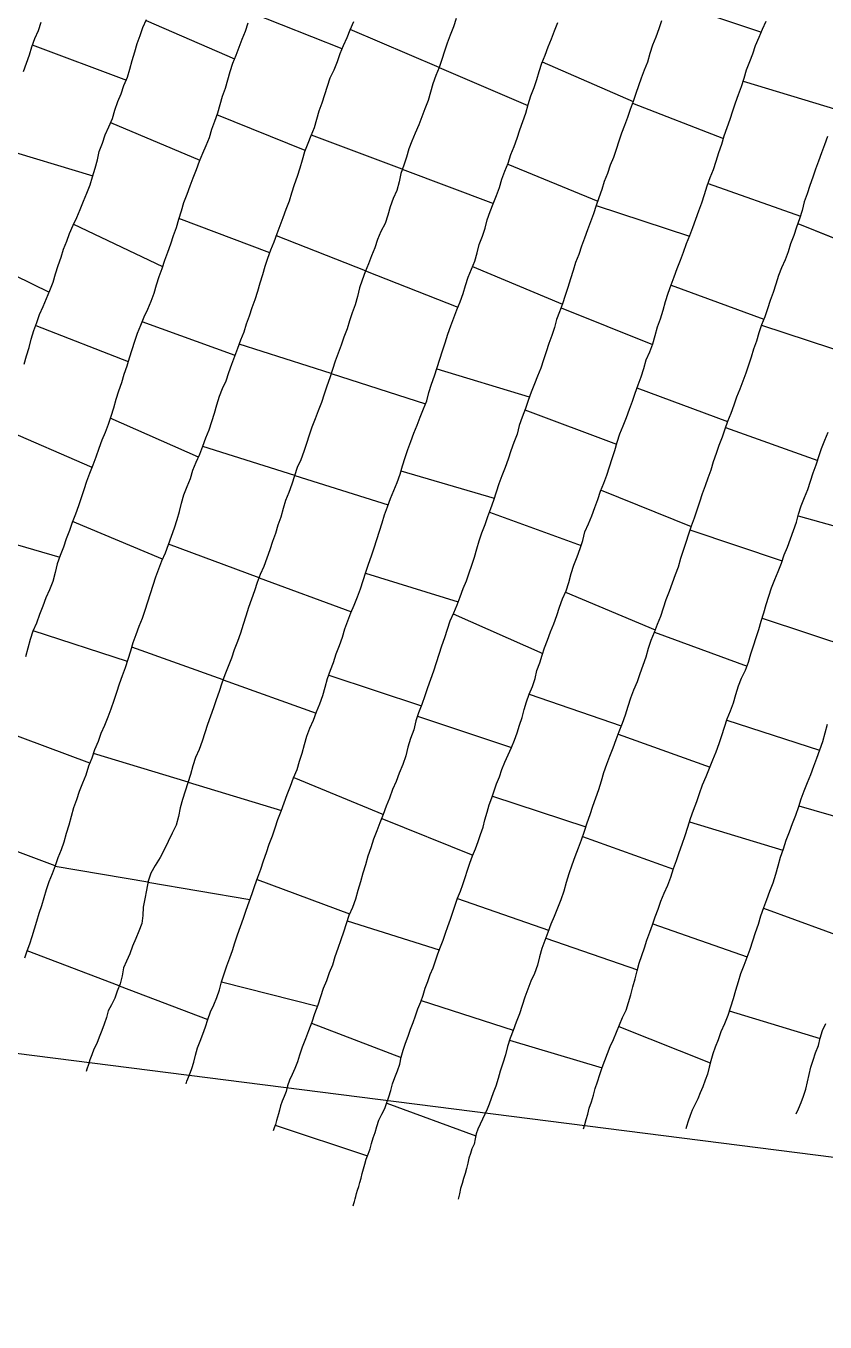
# Model space of a CAD drawing. Extents: x 703186 to 703989, y 1560402 to 1561368.
# Drawn here: x 703588.8 to 703625.7, y 1560425.4 to 1560485.3 of the extents above; entities that cross this region are included whole.
import ezdxf

# ---------------------------------------------------------------- set-up
doc = ezdxf.new("R2010")
doc.units = 0
for name, color, linetype in [('10124_2002_REAL', 30, 'Continuous'), ('AGROCAD PLL', 7, 'Continuous'), ('PANTE_2002', 7, 'Continuous')]:
    doc.layers.add(name, color=color, linetype=linetype)

msp = doc.modelspace()

# ---------------------------------------------------------------- linework, layer by layer
at = {"layer": '10124_2002_REAL'}
for points in [[(703588.7122, 1560469.6399), (703588.8201, 1560470.0247), (703588.9357, 1560470.4089), (703589.032, 1560470.7999), (703589.1473, 1560471.1958), (703589.2933, 1560471.571), (703589.4201, 1560471.9436), (703589.5756, 1560472.3132), (703589.7379, 1560472.676), (703589.8892, 1560473.054), (703590.0429, 1560473.4314), (703590.1549, 1560473.8151), (703590.2817, 1560474.201), (703590.4059, 1560474.5883), (703590.5243, 1560474.9546), (703590.6711, 1560475.3188), (703590.7959, 1560475.684), (703590.9618, 1560476.0566), (703591.1358, 1560476.4219), (703591.2929, 1560476.7894), (703591.4422, 1560477.1723), (703591.6023, 1560477.5426), (703591.7455, 1560477.9175), (703591.8659, 1560478.2946), (703591.9861, 1560478.6864), (703592.0971, 1560479.0733), (703592.1722, 1560479.4615), (703592.3269, 1560479.8512), (703592.4487, 1560480.2298), (703592.6096, 1560480.599), (703592.7749, 1560480.9902), (703592.8904, 1560481.3712), (703593.0215, 1560481.7659), (703593.1824, 1560482.1288), (703593.3121, 1560482.501), (703593.4817, 1560482.8875), (703593.5845, 1560483.2684), (703593.692, 1560483.6565), (703593.8169, 1560484.054), (703593.921, 1560484.4414), (703594.0517, 1560484.8108), (703594.1848, 1560485.1802), (703594.3458, 1560485.5509)], [(703608.639, 1560485.5949), (703608.5172, 1560485.2129), (703608.3691, 1560484.8356), (703608.2262, 1560484.4544), (703608.1058, 1560484.0871), (703607.9883, 1560483.7126), (703607.8603, 1560483.3385), (703607.7016, 1560482.9683), (703607.5605, 1560482.5867), (703607.4646, 1560482.2026), (703607.3521, 1560481.8129), (703607.2054, 1560481.4359), (703607.0597, 1560481.0688), (703606.9159, 1560480.6888), (703606.7501, 1560480.3092), (703606.5929, 1560479.9431), (703606.4602, 1560479.5808), (703606.3533, 1560479.2027), (703606.2267, 1560478.828), (703606.0866, 1560478.4537), (703606.0167, 1560478.0677), (703605.8992, 1560477.6658), (703605.7408, 1560477.2854), (703605.605, 1560476.9097), (703605.4882, 1560476.5235), (703605.3605, 1560476.1373), (703605.1656, 1560475.7719), (703605.0165, 1560475.4026), (703604.8944, 1560475.0204), (703604.7425, 1560474.6468), (703604.5915, 1560474.2812), (703604.445, 1560473.9093), (703604.3099, 1560473.5307), (703604.1899, 1560473.1624), (703604.0848, 1560472.7719), (703603.9893, 1560472.3851), (703603.8501, 1560472.0196), (703603.7253, 1560471.6438), (703603.613, 1560471.271), (703603.4635, 1560470.8984), (703603.3348, 1560470.5234), (703603.1941, 1560470.1493), (703603.0532, 1560469.7806), (703602.9333, 1560469.404), (703602.8108, 1560469.022), (703602.6794, 1560468.6358), (703602.5547, 1560468.2608), (703602.4249, 1560467.877), (703602.2806, 1560467.4931), (703602.1342, 1560467.1207), (703601.9877, 1560466.7426), (703601.8531, 1560466.3663), (703601.739, 1560465.9863), (703601.6119, 1560465.6164), (703601.4694, 1560465.2356), (703601.3055, 1560464.8751), (703601.1856, 1560464.4925), (703601.0657, 1560464.1098), (703600.9154, 1560463.7306), (703600.7668, 1560463.3619), (703600.6551, 1560462.9807), (703600.5503, 1560462.5924), (703600.4199, 1560462.2122), (703600.3032, 1560461.8315), (703600.1607, 1560461.4618), (703600.0367, 1560461.0819), (703599.9072, 1560460.6983), (703599.767, 1560460.3107), (703599.6011, 1560459.9405), (703599.4639, 1560459.57), (703599.33, 1560459.1863), (703599.1951, 1560458.8059), (703599.0585, 1560458.4206), (703598.9309, 1560458.0164), (703598.8056, 1560457.6271), (703598.6957, 1560457.2324), (703598.5566, 1560456.8478), (703598.4004, 1560456.4695), (703598.269, 1560456.0845), (703598.1254, 1560455.6964), (703597.9668, 1560455.3072), (703597.8305, 1560454.9255), (703597.7017, 1560454.539), (703597.5735, 1560454.1621), (703597.4456, 1560453.7803), (703597.3119, 1560453.3974), (703597.1728, 1560453.0176), (703597.0406, 1560452.6365), (703596.9155, 1560452.2461), (703596.7759, 1560451.8704), (703596.6126, 1560451.4925), (703596.4882, 1560451.1051), (703596.3801, 1560450.7127), (703596.2624, 1560450.3238), (703596.142, 1560449.943), (703596.0183, 1560449.5588), (703595.9127, 1560449.169), (703595.8352, 1560448.7754), (703595.7137, 1560448.3761), (703595.5416, 1560448.0008), (703595.35, 1560447.6117), (703595.1685, 1560447.2389), (703594.9846, 1560446.8739), (703594.7585, 1560446.5072), (703594.5583, 1560446.1595), (703594.423, 1560445.7812), (703594.353, 1560445.3719), (703594.2679, 1560444.9692), (703594.1936, 1560444.5839), (703594.1785, 1560444.1947), (703594.1344, 1560443.8256), (703594.0041, 1560443.4734), (703593.8535, 1560443.1361), (703593.7122, 1560442.7815), (703593.5757, 1560442.4286), (703593.4226, 1560442.0954), (703593.2948, 1560441.7793), (703593.2264, 1560441.4181), (703593.1347, 1560441.0523), (703593.0044, 1560440.7099), (703592.8914, 1560440.387), (703592.7392, 1560440.0719), (703592.5872, 1560439.7959), (703592.498, 1560439.5011), (703592.4052, 1560439.1927), (703592.2864, 1560438.8974), (703592.1654, 1560438.5893), (703592.0521, 1560438.3014), (703591.9281, 1560438.0268), (703591.822, 1560437.7684), (703591.7353, 1560437.5417), (703591.6773, 1560437.3188), (703591.6002, 1560437.1047), (703591.564, 1560437.0076)], [(703589.4738, 1560485.42), (703589.3516, 1560485.0362), (703589.1813, 1560484.6602), (703589.0387, 1560484.2798), (703588.9361, 1560483.902), (703588.8045, 1560483.5198), (703588.6589, 1560483.1452)], [(703588.7298, 1560442.2433), (703588.843, 1560442.5722), (703588.9631, 1560442.8984), (703589.078, 1560443.2364), (703589.177, 1560443.5876), (703589.2837, 1560443.9445), (703589.4009, 1560444.3044), (703589.5223, 1560444.6604), (703589.6279, 1560445.0282), (703589.7397, 1560445.403), (703589.8574, 1560445.7777), (703590.0095, 1560446.1381), (703590.1459, 1560446.5028), (703590.2815, 1560446.872), (703590.4317, 1560447.2474), (703590.5584, 1560447.6086), (703590.6632, 1560448.0046), (703590.78, 1560448.3906), (703590.8851, 1560448.7808), (703591.0049, 1560449.1793), (703591.1337, 1560449.5562), (703591.2643, 1560449.9395), (703591.4199, 1560450.3215), (703591.5664, 1560450.6953), (703591.6948, 1560451.102), (703591.8373, 1560451.4823), (703591.9684, 1560451.8635), (703592.1307, 1560452.2448), (703592.2661, 1560452.6171), (703592.4349, 1560452.9932), (703592.5845, 1560453.3677), (703592.7205, 1560453.7431), (703592.86, 1560454.1335), (703592.9764, 1560454.512), (703593.1051, 1560454.8931), (703593.2499, 1560455.2728), (703593.3802, 1560455.6512), (703593.5028, 1560456.0271), (703593.6249, 1560456.4168), (703593.7437, 1560456.8083), (703593.8736, 1560457.1766), (703594.0189, 1560457.5523), (703594.1705, 1560457.9196), (703594.2863, 1560458.2995), (703594.4155, 1560458.6812), (703594.5434, 1560459.0616), (703594.6556, 1560459.4537), (703594.7875, 1560459.825), (703594.9228, 1560460.1937), (703595.0649, 1560460.566), (703595.2215, 1560460.9403), (703595.3691, 1560461.3231), (703595.5003, 1560461.7102), (703595.6408, 1560462.0864), (703595.772, 1560462.4737), (703595.8737, 1560462.8524), (703595.9641, 1560463.2375), (703596.0754, 1560463.6233), (703596.2232, 1560463.9979), (703596.3768, 1560464.3726), (703596.4933, 1560464.7506), (703596.6512, 1560465.1247), (703596.8153, 1560465.4942), (703596.9547, 1560465.867), (703597.0954, 1560466.2463), (703597.2398, 1560466.613), (703597.369, 1560466.9954), (703597.4836, 1560467.3844), (703597.6047, 1560467.7714), (703597.7197, 1560468.1646), (703597.867, 1560468.5215), (703598.0294, 1560468.8809), (703598.1459, 1560469.2642), (703598.2848, 1560469.6452), (703598.4274, 1560470.0168), (703598.5603, 1560470.3848), (703598.7034, 1560470.7657), (703598.8556, 1560471.1392), (703598.9622, 1560471.5014), (703599.1051, 1560471.8826), (703599.2313, 1560472.2566), (703599.3733, 1560472.6343), (703599.4958, 1560473.0215), (703599.605, 1560473.3994), (703599.7182, 1560473.7789), (703599.8294, 1560474.1651), (703599.9516, 1560474.5458), (703600.0923, 1560474.9183), (703600.2379, 1560475.3001), (703600.3889, 1560475.6737), (703600.5221, 1560476.0472), (703600.6671, 1560476.4231), (703600.8033, 1560476.8009), (703600.9492, 1560477.1786), (703601.0665, 1560477.5608), (703601.1826, 1560477.9392), (703601.3135, 1560478.3297), (703601.4481, 1560478.7061), (703601.5557, 1560479.0796), (703601.6566, 1560479.4665), (703601.8086, 1560479.8431), (703601.9578, 1560480.2024), (703602.099, 1560480.5697), (703602.2144, 1560480.9587), (703602.3161, 1560481.3382), (703602.4602, 1560481.7109), (703602.5893, 1560482.0866), (703602.7027, 1560482.4716), (703602.8298, 1560482.8645), (703603.0067, 1560483.2348), (703603.1609, 1560483.6095), (703603.2935, 1560483.9868), (703603.4395, 1560484.3575), (703603.6077, 1560484.7196), (703603.7518, 1560485.0843), (703603.9161, 1560485.4657)], [(703599.0318, 1560485.3906), (703598.905, 1560485.0024), (703598.7532, 1560484.6236), (703598.6128, 1560484.257), (703598.4768, 1560483.8877), (703598.3212, 1560483.5169), (703598.2031, 1560483.1369), (703598.0953, 1560482.7571), (703597.9752, 1560482.3714), (703597.8399, 1560482.0012), (703597.733, 1560481.6211), (703597.621, 1560481.2349), (703597.4869, 1560480.8537), (703597.3487, 1560480.4753), (703597.2379, 1560480.0994), (703597.0862, 1560479.7195), (703596.93, 1560479.3667), (703596.7793, 1560478.9942), (703596.6413, 1560478.6159), (703596.4895, 1560478.2358), (703596.3513, 1560477.8543), (703596.2116, 1560477.47), (703596.0613, 1560477.092), (703595.9525, 1560476.7065), (703595.8309, 1560476.3292), (703595.7204, 1560475.9426), (703595.5784, 1560475.564), (703595.4553, 1560475.1838), (703595.3166, 1560474.7984), (703595.1888, 1560474.426), (703595.056, 1560474.0479), (703594.9222, 1560473.6746), (703594.7947, 1560473.291), (703594.6899, 1560472.9157), (703594.5575, 1560472.5423), (703594.3937, 1560472.1631), (703594.2321, 1560471.8084), (703594.0719, 1560471.4347), (703593.9255, 1560471.0645), (703593.8045, 1560470.6909), (703593.6694, 1560470.3104), (703593.5589, 1560469.9278), (703593.441, 1560469.5559), (703593.3076, 1560469.1724), (703593.2046, 1560468.7869), (703593.062, 1560468.4016), (703592.9385, 1560468.0136), (703592.8258, 1560467.6172), (703592.7042, 1560467.2347), (703592.5784, 1560466.8627), (703592.4367, 1560466.4951), (703592.2862, 1560466.1349), (703592.1493, 1560465.7508), (703592.0187, 1560465.3572), (703591.8763, 1560464.982), (703591.716, 1560464.6081), (703591.588, 1560464.2284), (703591.4558, 1560463.8504), (703591.3301, 1560463.4764), (703591.2072, 1560463.103), (703591.069, 1560462.7196), (703590.9216, 1560462.3398), (703590.7922, 1560461.9662), (703590.6454, 1560461.5869), (703590.5194, 1560461.1991), (703590.3729, 1560460.8125), (703590.2236, 1560460.4316), (703590.1393, 1560460.0267), (703590.0255, 1560459.6189), (703589.868, 1560459.2317), (703589.7057, 1560458.8616), (703589.5617, 1560458.4779), (703589.4196, 1560458.093), (703589.2678, 1560457.6871), (703589.11, 1560457.3203), (703588.9807, 1560456.9381), (703588.868, 1560456.5405), (703588.7625, 1560456.1422)], [(703596.1799, 1560436.431), (703596.2125, 1560436.5562), (703596.3299, 1560436.8555), (703596.4387, 1560437.1465), (703596.5353, 1560437.4384), (703596.6109, 1560437.7607), (703596.7017, 1560438.0916), (703596.8234, 1560438.4075), (703596.945, 1560438.7259), (703597.0782, 1560439.0581), (703597.1853, 1560439.4083), (703597.3066, 1560439.7507), (703597.4599, 1560440.0812), (703597.6005, 1560440.4181), (703597.718, 1560440.7695), (703597.8151, 1560441.1479), (703597.9427, 1560441.5046), (703598.0661, 1560441.8717), (703598.1985, 1560442.2439), (703598.3242, 1560442.5818), (703598.4348, 1560442.9478), (703598.5542, 1560443.3113), (703598.6896, 1560443.6872), (703598.829, 1560444.0719), (703598.9552, 1560444.4488), (703599.086, 1560444.8336), (703599.221, 1560445.2161), (703599.3555, 1560445.5858), (703599.4974, 1560445.9651), (703599.6219, 1560446.3442), (703599.7488, 1560446.7222), (703599.8906, 1560447.1101), (703600.015, 1560447.4988), (703600.1651, 1560447.8788), (703600.2939, 1560448.2526), (703600.4168, 1560448.639), (703600.5657, 1560449.0223), (703600.71, 1560449.4013), (703600.8457, 1560449.7891), (703601.0028, 1560450.1749), (703601.1426, 1560450.5537), (703601.2989, 1560450.9328), (703601.4198, 1560451.3195), (703601.5321, 1560451.7), (703601.6416, 1560452.09), (703601.7557, 1560452.4771), (703601.8913, 1560452.8438), (703602.0585, 1560453.214), (703602.2033, 1560453.598), (703602.3531, 1560453.9707), (703602.4855, 1560454.35), (703602.601, 1560454.7421), (703602.7126, 1560455.1343), (703602.8401, 1560455.5169), (703602.9805, 1560455.8817), (703603.1078, 1560456.2738), (703603.2529, 1560456.6618), (703603.4008, 1560457.0471), (703603.5076, 1560457.4326), (703603.651, 1560457.8006), (703603.7904, 1560458.1642), (703603.9403, 1560458.5309), (703604.0851, 1560458.9027), (703604.2224, 1560459.2793), (703604.3537, 1560459.6612), (703604.4735, 1560460.0497), (703604.6011, 1560460.4199), (703604.742, 1560460.7974), (703604.8595, 1560461.1682), (703604.9797, 1560461.55), (703605.1103, 1560461.9367), (703605.2219, 1560462.3256), (703605.3382, 1560462.6988), (703605.4813, 1560463.0688), (703605.6178, 1560463.4446), (703605.7707, 1560463.821), (703605.9172, 1560464.188), (703606.0557, 1560464.5738), (703606.1657, 1560464.9526), (703606.2964, 1560465.3336), (703606.4149, 1560465.7118), (703606.5481, 1560466.0839), (703606.6977, 1560466.4611), (703606.8382, 1560466.8359), (703606.988, 1560467.2077), (703607.1374, 1560467.5821), (703607.286, 1560467.9597), (703607.3899, 1560468.3432), (703607.5128, 1560468.7273), (703607.6477, 1560469.1106), (703607.7638, 1560469.491), (703607.892, 1560469.8744), (703608.0163, 1560470.2575), (703608.1424, 1560470.632), (703608.2671, 1560471.0254), (703608.3975, 1560471.41), (703608.5429, 1560471.7795), (703608.674, 1560472.1578), (703608.8253, 1560472.5307), (703608.9725, 1560472.9034), (703609.0772, 1560473.2844), (703609.1987, 1560473.6653), (703609.351, 1560474.0377), (703609.505, 1560474.4074), (703609.6134, 1560474.7859), (703609.6986, 1560475.1716), (703609.858, 1560475.5476), (703609.9863, 1560475.921), (703610.083, 1560476.3048), (703610.211, 1560476.6869), (703610.3569, 1560477.0518), (703610.503, 1560477.4354), (703610.6455, 1560477.7998), (703610.7598, 1560478.1797), (703610.8948, 1560478.5612), (703611.0454, 1560478.9298), (703611.1642, 1560479.319), (703611.317, 1560479.6893), (703611.4599, 1560480.0732), (703611.5854, 1560480.4577), (703611.7205, 1560480.8423), (703611.8658, 1560481.2325), (703611.9673, 1560481.6357), (703612.0927, 1560482.0233), (703612.2373, 1560482.414), (703612.3665, 1560482.7793), (703612.4699, 1560483.1604), (703612.5927, 1560483.5432), (703612.7546, 1560483.9114), (703612.8928, 1560484.2962), (703613.0494, 1560484.666), (703613.1821, 1560485.0365), (703613.3387, 1560485.4208)], [(703618.123, 1560485.4973), (703617.9995, 1560485.1255), (703617.8601, 1560484.7432), (703617.7113, 1560484.3714), (703617.5849, 1560483.9821), (703617.4757, 1560483.5902), (703617.324, 1560483.2206), (703617.1762, 1560482.8517), (703617.0655, 1560482.4904), (703616.9421, 1560482.1313), (703616.8154, 1560481.7619), (703616.6752, 1560481.4009), (703616.5506, 1560481.0316), (703616.4136, 1560480.669), (703616.2749, 1560480.3008), (703616.1579, 1560479.9343), (703616.0311, 1560479.5571), (703615.9058, 1560479.1827), (703615.7563, 1560478.8289), (703615.6285, 1560478.4506), (703615.4833, 1560478.077), (703615.3647, 1560477.7012), (703615.2296, 1560477.3276), (703615.1089, 1560476.9632), (703614.9831, 1560476.586), (703614.8499, 1560476.2119), (703614.7108, 1560475.8439), (703614.5632, 1560475.4641), (703614.4255, 1560475.0859), (703614.3006, 1560474.7054), (703614.1576, 1560474.3313), (703614.0451, 1560473.964), (703613.9214, 1560473.5795), (703613.7984, 1560473.1906), (703613.6792, 1560472.809), (703613.5595, 1560472.4248), (703613.4157, 1560472.068), (703613.2803, 1560471.7047), (703613.1901, 1560471.3376), (703613.0585, 1560470.9763), (703612.9245, 1560470.6009), (703612.8051, 1560470.2143), (703612.6815, 1560469.8392), (703612.5505, 1560469.4584), (703612.4034, 1560469.1005), (703612.2632, 1560468.7383), (703612.1023, 1560468.3511), (703611.9611, 1560467.9725), (703611.8376, 1560467.5953), (703611.6893, 1560467.2015), (703611.553, 1560466.8089), (703611.46, 1560466.4145), (703611.3117, 1560466.0265), (703611.1679, 1560465.6455), (703611.0445, 1560465.2621), (703610.9102, 1560464.8727), (703610.7594, 1560464.4972), (703610.6076, 1560464.1255), (703610.4901, 1560463.7333), (703610.3643, 1560463.3525), (703610.2317, 1560462.9759), (703610.0949, 1560462.5991), (703609.9681, 1560462.2245), (703609.8135, 1560461.8536), (703609.6833, 1560461.4835), (703609.5783, 1560461.1048), (703609.4808, 1560460.7256), (703609.3566, 1560460.3577), (703609.2292, 1560459.995), (703609.0996, 1560459.6334), (703608.9574, 1560459.2736), (703608.8202, 1560458.9005), (703608.6713, 1560458.525), (703608.5173, 1560458.1604), (703608.3522, 1560457.7865), (703608.2231, 1560457.3963), (703608.1039, 1560457.014), (703607.9612, 1560456.6259), (703607.8398, 1560456.2465), (703607.7253, 1560455.8615), (703607.5984, 1560455.4763), (703607.4613, 1560455.0913), (703607.3195, 1560454.7117), (703607.2039, 1560454.3353), (703607.0665, 1560453.9419), (703606.91, 1560453.5512), (703606.7866, 1560453.1791), (703606.6917, 1560452.7765), (703606.5416, 1560452.3772), (703606.413, 1560451.9784), (703606.316, 1560451.5688), (703606.1777, 1560451.1742), (703606.0101, 1560450.7759), (703605.8754, 1560450.3916), (703605.7066, 1560450.0143), (703605.5606, 1560449.6247), (703605.4076, 1560449.2429), (703605.2807, 1560448.859), (703605.1275, 1560448.4786), (703604.9808, 1560448.1078), (703604.835, 1560447.7296), (703604.7041, 1560447.3319), (703604.5746, 1560446.9357), (703604.4535, 1560446.5456), (703604.3355, 1560446.1583), (703604.2359, 1560445.7537), (703604.1091, 1560445.35), (703603.9945, 1560444.9535), (703603.8558, 1560444.5645), (703603.6927, 1560444.1957), (703603.573, 1560443.8157), (703603.445, 1560443.4355), (703603.3151, 1560443.074), (703603.1896, 1560442.6808), (703603.0502, 1560442.3007), (703602.9316, 1560441.9154), (703602.7825, 1560441.5486), (703602.6593, 1560441.191), (703602.5077, 1560440.8271), (703602.3767, 1560440.4438), (703602.2547, 1560440.0568), (703602.1084, 1560439.6676), (703601.9774, 1560439.2768), (703601.8276, 1560438.8855), (703601.6918, 1560438.5033), (703601.5415, 1560438.1319), (703601.4184, 1560437.7589), (703601.3206, 1560437.4556), (703601.1995, 1560437.1399), (703601.0714, 1560436.8631), (703600.9553, 1560436.6005), (703600.8637, 1560436.3363), (703600.7997, 1560436.0763), (703600.7016, 1560435.8469), (703600.6138, 1560435.6268), (703600.5394, 1560435.4182), (703600.4881, 1560435.2131), (703600.4399, 1560435.0489), (703600.3938, 1560434.9001), (703600.3463, 1560434.7395), (703600.2981, 1560434.5615), (703600.2431, 1560434.397), (703600.1915, 1560434.2709)], [(703603.8944, 1560430.802), (703603.9202, 1560430.9042), (703603.9505, 1560431.0064), (703603.9794, 1560431.1268), (703604.0102, 1560431.2391), (703604.0467, 1560431.3744), (703604.0963, 1560431.5237), (703604.1546, 1560431.6974), (703604.2046, 1560431.8836), (703604.254, 1560432.0795), (703604.3108, 1560432.289), (703604.3688, 1560432.5035), (703604.4248, 1560432.7283), (703604.4968, 1560432.9514), (703604.5843, 1560433.1881), (703604.6701, 1560433.4315), (703604.7418, 1560433.6845), (703604.8084, 1560433.9354), (703604.9049, 1560434.1891), (703604.9813, 1560434.4689), (703605.0822, 1560434.7604), (703605.2173, 1560435.0328), (703605.3475, 1560435.2935), (703605.4485, 1560435.5678), (703605.5415, 1560435.8397), (703605.624, 1560436.1263), (703605.6998, 1560436.4362), (703605.8183, 1560436.7286), (703605.9306, 1560437.0328), (703606.0386, 1560437.3453), (703606.1077, 1560437.6669), (703606.1958, 1560437.9942), (703606.3105, 1560438.3131), (703606.4317, 1560438.6313), (703606.5439, 1560438.9502), (703606.6532, 1560439.2649), (703606.7638, 1560439.5773), (703606.8766, 1560439.8901), (703607.0142, 1560440.2103), (703607.1162, 1560440.5276), (703607.2118, 1560440.847), (703607.3365, 1560441.1602), (703607.4497, 1560441.4747), (703607.5793, 1560441.7879), (703607.6897, 1560442.1085), (703607.7931, 1560442.4354), (703607.9192, 1560442.751), (703608.039, 1560443.0651), (703608.1583, 1560443.3796), (703608.2597, 1560443.7009), (703608.3754, 1560444.0254), (703608.4927, 1560444.3553), (703608.5986, 1560444.6833), (703608.7102, 1560445.0025), (703608.8414, 1560445.3214), (703608.947, 1560445.6374), (703609.0555, 1560445.962), (703609.1718, 1560446.2916), (703609.2758, 1560446.6137), (703609.3949, 1560446.9547), (703609.538, 1560447.2847), (703609.6547, 1560447.6129), (703609.767, 1560447.9439), (703609.8905, 1560448.2764), (703609.9718, 1560448.619), (703610.075, 1560448.9675), (703610.1735, 1560449.3071), (703610.2866, 1560449.6297), (703610.3959, 1560449.9599), (703610.5084, 1560450.2861), (703610.6402, 1560450.6078), (703610.7565, 1560450.9465), (703610.8968, 1560451.2862), (703611.049, 1560451.6206), (703611.2051, 1560451.9543), (703611.3429, 1560452.2895), (703611.4632, 1560452.6347), (703611.5705, 1560452.9866), (703611.6863, 1560453.3474), (703611.7848, 1560453.7063), (703611.8952, 1560454.0669), (703612.016, 1560454.4203), (703612.1665, 1560454.7723), (703612.2907, 1560455.135), (703612.3745, 1560455.5069), (703612.5029, 1560455.8618), (703612.6163, 1560456.2171), (703612.7172, 1560456.5548), (703612.8551, 1560456.9122), (703613.0049, 1560457.2865), (703613.1463, 1560457.6554), (703613.2907, 1560458.0405), (703613.4193, 1560458.4377), (703613.5591, 1560458.8225), (703613.7141, 1560459.1931), (703613.8499, 1560459.5774), (703613.9546, 1560459.9783), (703614.0827, 1560460.3698), (703614.2257, 1560460.7523), (703614.3747, 1560461.1356), (703614.4879, 1560461.5103), (703614.5899, 1560461.904), (703614.7463, 1560462.2847), (703614.9106, 1560462.6494), (703615.047, 1560463.026), (703615.1856, 1560463.3968), (703615.31, 1560463.7799), (703615.4593, 1560464.1492), (703615.6017, 1560464.5233), (703615.725, 1560464.9106), (703615.842, 1560465.2891), (703615.9698, 1560465.6622), (703616.0802, 1560466.049), (703616.2038, 1560466.4322), (703616.3599, 1560466.8051), (703616.5129, 1560467.1859), (703616.6451, 1560467.5624), (703616.7805, 1560467.9363), (703616.9011, 1560468.3107), (703617.041, 1560468.6889), (703617.189, 1560469.0666), (703617.3018, 1560469.4537), (703617.4186, 1560469.8421), (703617.5762, 1560470.2226), (703617.7274, 1560470.589), (703617.8337, 1560470.9724), (703617.9379, 1560471.3645), (703618.069, 1560471.7428), (703618.2023, 1560472.1334), (703618.306, 1560472.5324), (703618.4316, 1560472.9199), (703618.5717, 1560473.3013), (703618.7073, 1560473.6772), (703618.8398, 1560474.0564), (703618.9929, 1560474.4414), (703619.1425, 1560474.8218), (703619.2742, 1560475.2136), (703619.4361, 1560475.5899), (703619.5723, 1560475.9604), (703619.7024, 1560476.3396), (703619.8391, 1560476.7195), (703619.986, 1560477.0961), (703620.1042, 1560477.4788), (703620.2286, 1560477.8726), (703620.3679, 1560478.2647), (703620.5187, 1560478.6354), (703620.6465, 1560479.0198), (703620.7702, 1560479.4109), (703620.8994, 1560479.8003), (703621.0204, 1560480.1841), (703621.1456, 1560480.5734), (703621.2838, 1560480.9532), (703621.414, 1560481.331), (703621.5364, 1560481.7124), (703621.6806, 1560482.0893), (703621.8145, 1560482.4651), (703621.9308, 1560482.8475), (703622.046, 1560483.2337), (703622.2065, 1560483.6134), (703622.335, 1560483.9739), (703622.4658, 1560484.3605), (703622.6273, 1560484.7338), (703622.7871, 1560485.1028), (703622.9495, 1560485.4757)], [(703625.7814, 1560480.1469), (703625.6457, 1560479.7625), (703625.5061, 1560479.3936), (703625.3633, 1560479.0221), (703625.2345, 1560478.6498), (703625.1019, 1560478.2724), (703624.9744, 1560477.8912), (703624.8394, 1560477.512), (703624.7123, 1560477.1335), (703624.614, 1560476.7354), (703624.4988, 1560476.351), (703624.3471, 1560475.975), (703624.2269, 1560475.588), (703624.0809, 1560475.2074), (703623.9733, 1560474.8325), (703623.8268, 1560474.4577), (703623.6555, 1560474.0918), (703623.5156, 1560473.7342), (703623.3981, 1560473.3418), (703623.271, 1560472.958), (703623.1319, 1560472.5828), (703623.0195, 1560472.2015), (703622.8843, 1560471.8255), (703622.7389, 1560471.4556), (703622.62, 1560471.0905), (703622.5111, 1560470.7119), (703622.3744, 1560470.3352), (703622.2557, 1560469.9747), (703622.1448, 1560469.5998), (703622.0137, 1560469.2286), (703621.8795, 1560468.8582), (703621.7335, 1560468.492), (703621.5832, 1560468.1266), (703621.4626, 1560467.7514), (703621.3164, 1560467.3707), (703621.1726, 1560467.0056), (703621.0437, 1560466.6444), (703620.9157, 1560466.2703), (703620.7704, 1560465.8862), (703620.6454, 1560465.5217), (703620.512, 1560465.1463), (703620.3919, 1560464.7623), (703620.2664, 1560464.392), (703620.1347, 1560464.0253), (703619.9966, 1560463.6625), (703619.8816, 1560463.2827), (703619.7499, 1560462.9062), (703619.6261, 1560462.5344), (703619.4919, 1560462.1646), (703619.3679, 1560461.7964), (703619.249, 1560461.4206), (703619.1214, 1560461.0431), (703618.9981, 1560460.6758), (703618.8864, 1560460.2854), (703618.7475, 1560459.9175), (703618.612, 1560459.541), (703618.4736, 1560459.1559), (703618.3258, 1560458.7749), (703618.2014, 1560458.3869), (703618.07, 1560458.0052), (703617.921, 1560457.6343), (703617.7847, 1560457.2622), (703617.6358, 1560456.8975), (703617.5115, 1560456.5196), (703617.3915, 1560456.1312), (703617.254, 1560455.7403), (703617.1146, 1560455.3606), (703616.9916, 1560454.9844), (703616.8348, 1560454.5991), (703616.6954, 1560454.2261), (703616.569, 1560453.8404), (703616.4377, 1560453.4506), (703616.309, 1560453.0665), (703616.1556, 1560452.6819), (703616.0204, 1560452.3059), (703615.88, 1560451.9261), (703615.7214, 1560451.5427), (703615.5762, 1560451.1687), (703615.4437, 1560450.7871), (703615.3317, 1560450.3967), (703615.2115, 1560450.0015), (703615.0716, 1560449.621), (703614.9418, 1560449.2376), (703614.8129, 1560448.8539), (703614.6801, 1560448.4581), (703614.5557, 1560448.0719), (703614.416, 1560447.6865), (703614.268, 1560447.3082), (703614.1177, 1560446.9144), (703613.9809, 1560446.5257), (703613.8461, 1560446.1265), (703613.7208, 1560445.7264), (703613.6095, 1560445.3292), (703613.4748, 1560444.9292), (703613.3275, 1560444.5439), (703613.1696, 1560444.1618), (703613.0128, 1560443.795), (703612.869, 1560443.4249), (703612.7401, 1560443.05), (703612.6022, 1560442.6782), (703612.4892, 1560442.2992), (703612.392, 1560441.9068), (703612.2583, 1560441.5295), (703612.0883, 1560441.1701), (703611.9494, 1560440.8097), (703611.8121, 1560440.4349), (703611.6928, 1560440.0498), (703611.5639, 1560439.6647), (703611.4178, 1560439.2783), (703611.2731, 1560438.9014), (703611.1305, 1560438.5341), (703611.0185, 1560438.1569), (703610.9178, 1560437.77), (703610.8022, 1560437.38), (703610.6724, 1560437.0243), (703610.5755, 1560436.6761), (703610.4738, 1560436.3256), (703610.3488, 1560436.0246), (703610.2602, 1560435.7554), (703610.1675, 1560435.4979), (703610.0742, 1560435.2686), (703609.9685, 1560435.0295), (703609.861, 1560434.8005), (703609.7536, 1560434.569), (703609.6472, 1560434.3429), (703609.5709, 1560434.1191), (703609.5249, 1560433.8883), (703609.478, 1560433.6542), (703609.3746, 1560433.4337), (703609.3012, 1560433.2141), (703609.2329, 1560432.9965), (703609.1846, 1560432.7686), (703609.1216, 1560432.5333), (703609.0584, 1560432.2942), (703608.9797, 1560432.0586), (703608.9199, 1560431.8325), (703608.8448, 1560431.6047), (703608.7996, 1560431.3588), (703608.7358, 1560431.1075)], [(703614.5181, 1560434.3617), (703614.5802, 1560434.5569), (703614.6519, 1560434.7948), (703614.7181, 1560435.0381), (703614.7838, 1560435.3138), (703614.8858, 1560435.6017), (703614.9777, 1560435.9035), (703615.0619, 1560436.2125), (703615.1691, 1560436.5301), (703615.2772, 1560436.8572), (703615.3785, 1560437.1811), (703615.5003, 1560437.5122), (703615.6308, 1560437.8326), (703615.7547, 1560438.1627), (703615.9041, 1560438.4816), (703616.046, 1560438.8129), (703616.1804, 1560439.1512), (703616.3289, 1560439.4887), (703616.4913, 1560439.8291), (703616.606, 1560440.189), (703616.709, 1560440.5472), (703616.8058, 1560440.9075), (703616.9114, 1560441.2745), (703616.9951, 1560441.6471), (703617.0937, 1560442.0053), (703617.2199, 1560442.3485), (703617.3318, 1560442.7132), (703617.4519, 1560443.065), (703617.5826, 1560443.4268), (703617.704, 1560443.7772), (703617.8322, 1560444.1425), (703617.9642, 1560444.4999), (703618.0953, 1560444.861), (703618.2477, 1560445.2285), (703618.4136, 1560445.5965), (703618.5539, 1560445.9733), (703618.6787, 1560446.3639), (703618.8144, 1560446.7379), (703618.9402, 1560447.1171), (703619.0778, 1560447.5005), (703619.2093, 1560447.8892), (703619.3387, 1560448.2856), (703619.458, 1560448.6816), (703619.5941, 1560449.0683), (703619.7511, 1560449.4559), (703619.8821, 1560449.8379), (703620.0183, 1560450.2268), (703620.178, 1560450.6134), (703620.3415, 1560450.9998), (703620.4954, 1560451.38), (703620.6423, 1560451.7595), (703620.7876, 1560452.1381), (703620.9124, 1560452.5101), (703621.0313, 1560452.8901), (703621.1543, 1560453.2735), (703621.3095, 1560453.6489), (703621.4508, 1560454.02), (703621.552, 1560454.4047), (703621.6696, 1560454.7949), (703621.818, 1560455.1598), (703621.9928, 1560455.5258), (703622.1399, 1560455.8948), (703622.2514, 1560456.2715), (703622.3678, 1560456.6522), (703622.4982, 1560457.0253), (703622.6122, 1560457.4008), (703622.7162, 1560457.7886), (703622.8432, 1560458.172), (703622.9554, 1560458.5536), (703623.0773, 1560458.9441), (703623.1981, 1560459.3311), (703623.3534, 1560459.7025), (703623.5032, 1560460.076), (703623.6611, 1560460.4621), (703623.7912, 1560460.8434), (703623.9414, 1560461.2078), (703624.0767, 1560461.5882), (703624.2136, 1560461.9686), (703624.3469, 1560462.3486), (703624.4522, 1560462.7293), (703624.5656, 1560463.1131), (703624.7181, 1560463.4887), (703624.8702, 1560463.8613), (703625.0011, 1560464.2465), (703625.1253, 1560464.6269), (703625.2649, 1560465.0028), (703625.3894, 1560465.3857), (703625.5116, 1560465.7601), (703625.6618, 1560466.1404), (703625.8206, 1560466.5127)], [(703625.7739, 1560453.0141), (703625.6649, 1560452.6157), (703625.555, 1560452.2175), (703625.415, 1560451.8302), (703625.2814, 1560451.4507), (703625.144, 1560451.078), (703624.9936, 1560450.6995), (703624.8406, 1560450.3289), (703624.6936, 1560449.945), (703624.5488, 1560449.5686), (703624.4456, 1560449.2101), (703624.312, 1560448.8097), (703624.1472, 1560448.4385), (703624.0204, 1560448.0525), (703623.8673, 1560447.6634), (703623.7365, 1560447.2701), (703623.6002, 1560446.8734), (703623.4874, 1560446.4855), (703623.3855, 1560446.1011), (703623.2625, 1560445.7019), (703623.1094, 1560445.3047), (703622.9685, 1560444.931), (703622.8348, 1560444.5491), (703622.699, 1560444.1783), (703622.5906, 1560443.7807), (703622.4516, 1560443.3945), (703622.3233, 1560443.0105), (703622.1988, 1560442.6371), (703622.0658, 1560442.2707), (703621.9289, 1560441.8881), (703621.7716, 1560441.5125), (703621.6574, 1560441.1381), (703621.5432, 1560440.7464), (703621.4287, 1560440.3485), (703621.3044, 1560439.9767), (703621.1832, 1560439.5795), (703621.0299, 1560439.1965), (703620.8657, 1560438.8259), (703620.7303, 1560438.4587), (703620.5994, 1560438.1289), (703620.4963, 1560437.8123), (703620.3937, 1560437.5012), (703620.3176, 1560437.2009), (703620.2475, 1560436.8854), (703620.1452, 1560436.6019), (703620.0324, 1560436.3018), (703619.9101, 1560436.0179), (703619.7983, 1560435.7383), (703619.6622, 1560435.4705), (703619.5424, 1560435.2128), (703619.4405, 1560434.9675), (703619.3556, 1560434.7173), (703619.2724, 1560434.4671), (703619.2453, 1560434.3617)], [(703624.3304, 1560435.0427), (703624.4524, 1560435.2833), (703624.5742, 1560435.565), (703624.6813, 1560435.8691), (703624.7765, 1560436.1898), (703624.8555, 1560436.526), (703624.9308, 1560436.8659), (703625.0144, 1560437.1981), (703625.1226, 1560437.5232), (703625.2358, 1560437.8674), (703625.3683, 1560438.199), (703625.4494, 1560438.5435), (703625.5508, 1560438.8876), (703625.7113, 1560439.2244)]]:
    msp.add_lwpolyline(points, dxfattribs=at)
at = {"layer": 'AGROCAD PLL', "color": 3, "true_color": 0x00ff00}
for points in [[(703618.4581, 1560486.3949), (703622.73, 1560484.9709)], [(703603.3786, 1560484.2028), (703599.1859, 1560485.8541)], [(703594.3294, 1560485.5132), (703598.4144, 1560483.739)], [(703607.8589, 1560483.3352), (703603.7557, 1560485.0942)], [(703607.8589, 1560483.3352), (703603.7557, 1560485.0942)], [(703607.8589, 1560483.3352), (703603.756, 1560485.094)], [(703607.8589, 1560483.3352), (703603.756, 1560485.094)], [(703607.8589, 1560483.3352), (703611.9533, 1560481.58)], [(703616.7861, 1560481.6864), (703620.9805, 1560480.0574)], [(703592.6931, 1560480.7966), (703596.8055, 1560479.0589)], [(703606.1567, 1560478.6409), (703601.9612, 1560480.2113)], [(703606.1567, 1560478.6409), (703601.9612, 1560480.2113)], [(703606.1567, 1560478.6409), (703601.9614, 1560480.2112)], [(703606.1567, 1560478.6409), (703601.9614, 1560480.2112)], [(703606.1567, 1560478.6409), (703610.3628, 1560477.0666)], [(703606.1567, 1560478.6409), (703610.3626, 1560477.0667)], [(703611.0223, 1560478.8732), (703615.179, 1560477.1749)], [(703620.2688, 1560477.9858), (703624.5346, 1560476.4704)], [(703615.1133, 1560476.9765), (703619.4191, 1560475.5503)], [(703590.9867, 1560476.1088), (703595.0929, 1560474.1529)], [(703600.0426, 1560474.7868), (703595.8448, 1560476.3724)], [(703624.4147, 1560476.1426), (703628.561, 1560474.4697)], [(703624.4147, 1560476.1426), (703628.5614, 1560474.4695)], [(703585.8603, 1560474.9305), (703589.8571, 1560472.9737)], [(703609.3988, 1560474.1525), (703613.558, 1560472.42)], [(703609.3988, 1560474.1525), (703613.5576, 1560472.4201)], [(703622.7335, 1560471.4391), (703627.0404, 1560470.0365)], [(703602.8725, 1560469.2145), (703598.6316, 1560470.5745)], [(703602.8725, 1560469.2145), (703598.6316, 1560470.5745)], [(703607.7472, 1560469.4367), (703612.0207, 1560468.1324)], [(703616.9889, 1560468.5481), (703621.1709, 1560467.0012)], [(703616.9889, 1560468.5481), (703621.171, 1560467.0012)], [(703596.7523, 1560465.3524), (703592.6794, 1560467.1613)], [(703611.8174, 1560467.5416), (703616.0511, 1560465.9472)], [(703587.7232, 1560466.6819), (703591.8351, 1560464.8859)], [(703621.0728, 1560466.7259), (703625.3311, 1560465.2063)], [(703606.0982, 1560464.7202), (703610.4032, 1560463.4701)], [(703601.1908, 1560464.509), (703605.5125, 1560463.1547)], [(703615.3319, 1560463.834), (703619.488, 1560462.1538)], [(703615.3319, 1560463.834), (703619.4882, 1560462.1537)], [(703610.1762, 1560462.823), (703614.4191, 1560461.2826)], [(703595.0969, 1560460.6425), (703590.9381, 1560462.3824)], [(703624.4277, 1560462.6407), (703628.789, 1560461.4343)], [(703619.4372, 1560462.0021), (703623.697, 1560460.5674)], [(703604.4581, 1560459.9998), (703608.7333, 1560458.6814)], [(703599.5462, 1560459.7922), (703603.8104, 1560458.2131)], [(703613.6835, 1560459.12), (703617.83, 1560457.3857)], [(703608.4985, 1560458.1178), (703612.6381, 1560456.2899)], [(703622.7631, 1560457.9301), (703627.0007, 1560456.5264)], [(703622.7631, 1560457.9301), (703626.9992, 1560456.5269)], [(703597.8852, 1560455.0788), (703593.6751, 1560456.5822)], [(703597.8852, 1560455.0788), (703593.6751, 1560456.5822)], [(703602.7669, 1560455.2974), (703607.0392, 1560453.8737)], [(703612.0135, 1560454.4129), (703616.2662, 1560452.9592)], [(703621.1343, 1560453.2112), (703625.4175, 1560451.8371)], [(703621.1343, 1560453.2112), (703625.4174, 1560451.8371)], [(703616.1167, 1560452.5737), (703620.3608, 1560451.0476)], [(703596.2702, 1560450.3496), (703600.575, 1560449.0468)], [(703601.1502, 1560450.5722), (703605.2837, 1560448.868)], [(703601.1502, 1560450.5722), (703605.2842, 1560448.8678)], [(703610.3154, 1560449.7168), (703614.6259, 1560448.29)], [(703624.4611, 1560449.2639), (703628.8306, 1560448.0061)], [(703605.2107, 1560448.6852), (703609.4117, 1560446.9933)], [(703619.4096, 1560448.521), (703623.7201, 1560447.2224)], [(703614.4763, 1560447.8528), (703618.6688, 1560446.3331)], [(703603.6159, 1560443.952), (703607.8643, 1560442.6137)], [(703612.7759, 1560443.1542), (703617.0093, 1560441.6987)], [(703607.0357, 1560440.2771), (703611.2777, 1560438.9135)], [(703607.0357, 1560440.2771), (703611.2778, 1560438.9134)], [(703616.1519, 1560439.0796), (703620.3691, 1560437.4042)], [(703611.1048, 1560438.4477), (703615.3778, 1560437.1789)], [(703611.1048, 1560438.4477), (703615.3777, 1560437.179)], [(703600.2881, 1560434.5317), (703604.5538, 1560433.1055)]]:
    msp.add_lwpolyline(points, dxfattribs=at)
at = {"layer": 'AGROCAD PLL', "color": 1, "true_color": 0xff0000}
for points in [[(703589.0795, 1560484.3888), (703593.4256, 1560482.7596)], [(703612.6205, 1560483.6065), (703616.8154, 1560481.7619)], [(703612.6205, 1560483.6065), (703616.8154, 1560481.7619)], [(703621.8902, 1560482.714), (703626.2549, 1560481.3865)], [(703587.4717, 1560479.6576), (703591.8811, 1560478.3441)], [(703604.4615, 1560473.9511), (703608.7208, 1560472.2732)], [(703618.5664, 1560473.2869), (703622.8415, 1560471.7166)], [(703613.4889, 1560472.2497), (703617.7106, 1560470.5483)], [(703589.2384, 1560471.4299), (703593.5083, 1560469.7683)], [(703598.4407, 1560470.0537), (703594.1449, 1560471.605)], [(703602.8725, 1560469.2145), (703607.2299, 1560467.8172)], [(703585.9454, 1560462.0217), (703590.3467, 1560460.7457)], [(703593.4673, 1560455.9184), (703589.1173, 1560457.3372)], [(703617.7921, 1560457.2824), (703622.0686, 1560455.716)], [(703597.8852, 1560455.0788), (703602.183, 1560453.5441)], [(703606.859, 1560453.3973), (703611.2058, 1560451.9558)], [(703606.859, 1560453.3973), (703611.2057, 1560451.9558)], [(703596.2702, 1560450.3496), (703591.9024, 1560451.6716)], [(703596.2702, 1560450.3496), (703591.9024, 1560451.6716)], [(703590.1432, 1560446.4956), (703585.8586, 1560448.0981)], [(703594.4156, 1560445.7379), (703599.1211, 1560444.9332)], [(703599.461, 1560445.8679), (703603.7265, 1560444.2722)], [(703622.8319, 1560444.5412), (703627.1207, 1560442.9705)], [(703617.7185, 1560443.8186), (703622.0729, 1560442.2904)], [(703593.097, 1560440.9532), (703588.843, 1560442.5721)], [(703593.097, 1560440.9532), (703588.843, 1560442.5721)], [(703593.097, 1560440.9532), (703588.843, 1560442.5721)], [(703593.097, 1560440.9532), (703588.843, 1560442.5721)], [(703597.815, 1560441.1474), (703602.238, 1560440.0124)]]:
    msp.add_lwpolyline(points, dxfattribs=at)
at = {"layer": 'AGROCAD PLL', "color": 5, "true_color": 0x0000ff}
for points in [[(703601.6739, 1560479.5093), (703597.5933, 1560481.1563)], [(703604.4615, 1560473.9511), (703600.3476, 1560475.5716)], [(703604.4615, 1560473.9511), (703600.3476, 1560475.5716)], [(703601.1908, 1560464.509), (703596.9445, 1560465.8397)], [(703601.1908, 1560464.509), (703596.9445, 1560465.8397)], [(703599.5462, 1560459.7922), (703595.3739, 1560461.3373)], [(703599.5462, 1560459.7922), (703595.3739, 1560461.3373)], [(703599.5462, 1560459.7922), (703595.3745, 1560461.3371)], [(703599.5462, 1560459.7922), (703595.3745, 1560461.3371)], [(703591.7422, 1560451.2285), (703587.6191, 1560452.7734)], [(703594.4156, 1560445.7379), (703590.1337, 1560446.4702)], [(703594.4156, 1560445.7379), (703590.1337, 1560446.4702)], [(703608.7051, 1560444.9878), (703612.9056, 1560443.5192)], [(703593.097, 1560440.9532), (703597.1823, 1560439.3985)], [(703593.097, 1560440.9532), (703597.1819, 1560439.3987)], [(703621.2508, 1560439.8011), (703625.4442, 1560438.5216)], [(703601.9617, 1560439.2358), (703606.1041, 1560437.65)], [(703605.4403, 1560435.5454), (703609.5533, 1560434.0309)]]:
    msp.add_lwpolyline(points, dxfattribs=at)
at = {"layer": 'PANTE_2002'}
msp.add_lwpolyline([(703685.8331, 1560425.4381), (703564.6125, 1560440.8409), (703542.7793, 1560457.8669), (703532.7232, 1560463.4385), (703531.62, 1560464.0497), (703527.1159, 1560466.5452), (703520.5543, 1560470.1436), (703515.0509, 1560470.5669), (703510.6059, 1560470.9902), (703505.1026, 1560472.2602), (703501.7159, 1560472.2602), (703496.8475, 1560474.1652), (703480.3375, 1560481.1502)], dxfattribs=at)

doc.saveas('drawing.dxf')
